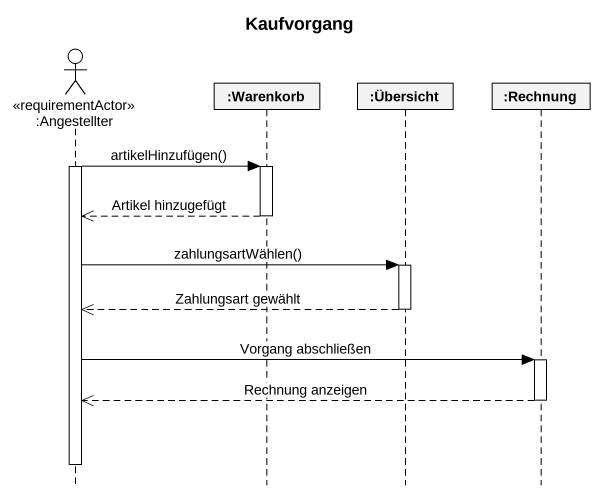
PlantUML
@startuml
title Kaufvorgang
hide footbox
actor ":Angestellter" as Angestellter <<requirementActor>>
participant ":Warenkorb" as Warenkorb
participant ":Übersicht" as Übersicht
participant ":Rechnung" as Rechnung

activate Angestellter
Angestellter -> Warenkorb : artikelHinzufügen()
activate Warenkorb
Warenkorb -->> Angestellter : Artikel hinzugefügt
deactivate Warenkorb
Angestellter -> Übersicht : zahlungsartWählen()
activate Übersicht
Übersicht -->> Angestellter : Zahlungsart gewählt
deactivate Übersicht
Angestellter -> Rechnung : Vorgang abschließen
activate Rechnung
Rechnung -->> Angestellter : Rechnung anzeigen
deactivate Rechnung
deactivate Angestellter
@enduml
